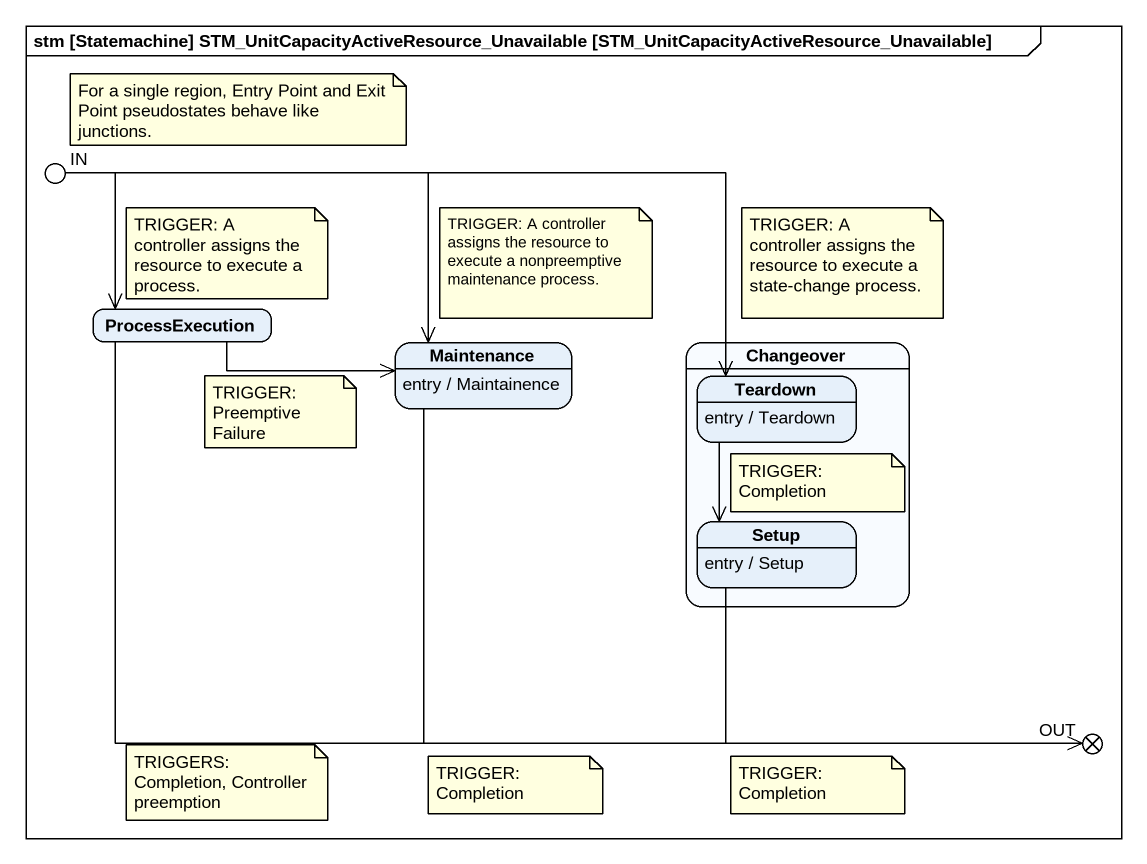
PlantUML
@startuml
mainframe stm [Statemachine] STM_UnitCapacityActiveResource_Unavailable [STM_UnitCapacityActiveResource_Unavailable]
hide empty description
state IN <<choice>>
state ProcessExecution
state Maintenance
Maintenance : entry / Maintainence
state Changeover {
  state Teardown
  Teardown : entry / Teardown
  state Setup
  Setup : entry / Setup
}
state OUT <<choice>>
IN --> ProcessExecution
IN -right-> Maintenance
IN -right-> Teardown
ProcessExecution -right-> Maintenance
ProcessExecution -right-> OUT
Maintenance --> OUT
Teardown --> Setup
Setup --> OUT
note as N1
  For a single region, Entry Point and Exit Point pseudostates behave like junctions.
end note
note as N2
  TRIGGER: A controller assigns the resource to execute a process.
end note
note as N3
  TRIGGER: A controller assigns the resource to execute a nonpreemptive maintenance process.
end note
note as N4
  TRIGGER: A controller assigns the resource to execute a state-change process.
end note
note as N5
  TRIGGER:
  Preemptive Failure
end note
note as N6
  TRIGGER: Completion
end note
note as N7
  TRIGGERS: Completion, Controller preemption
end note
note as N8
  TRIGGER: Completion
end note
note as N9
  TRIGGER: Completion
end note
@enduml
